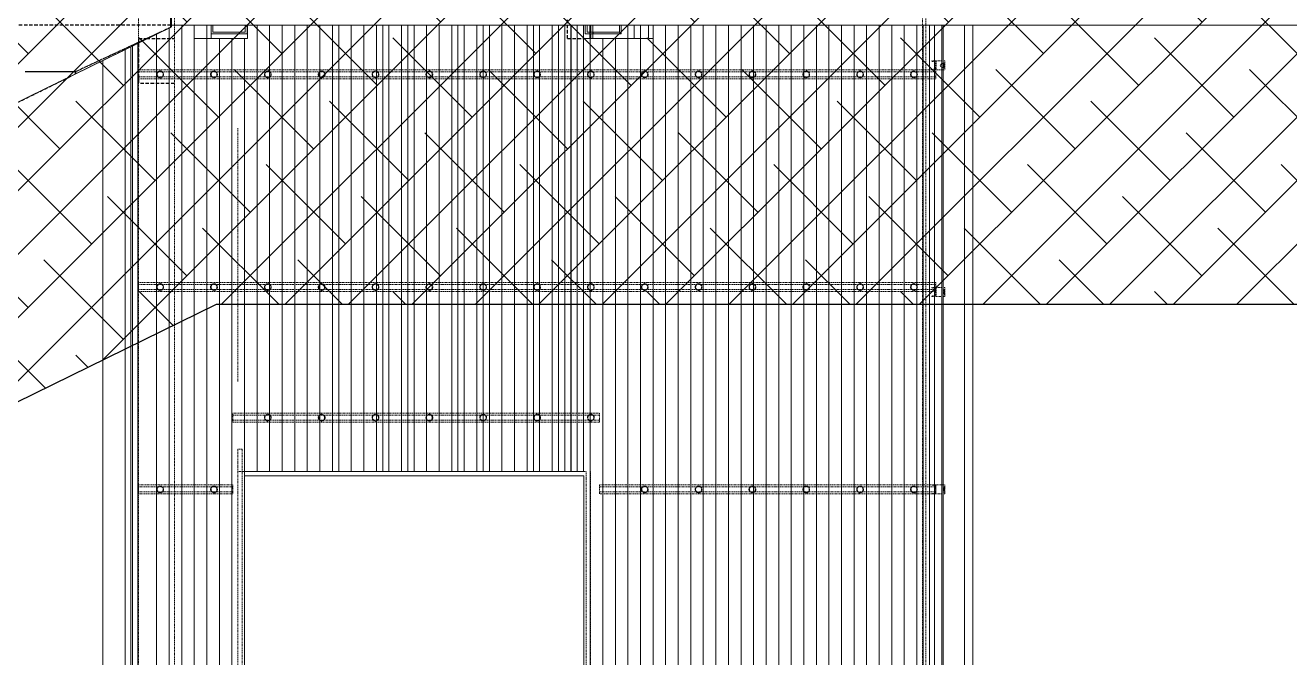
# Model space of a CAD drawing. Header units: millimetres. Extents: x 50357 to 985146, y 723188 to 1803594.
# Drawn here: x 873599 to 887690, y 811745 to 818792 of the extents above; entities that cross this region are included whole.
import ezdxf

# ---------------------------------------------------------------- set-up
doc = ezdxf.new("R2010")
doc.units = ezdxf.units.MM
doc.header["$LTSCALE"] = 3
doc.header["$MEASUREMENT"] = 0
for name, pattern in [('DASHED', [19.05, 12.7, -6.35]), ('DASHED2', [0.375, 0.25, -0.125]), ('HIDDEN', [0.375, 0.25, -0.125]), ('Member Hidden', [4.5, 2.5, -2])]:
    doc.linetypes.add(name, pattern=pattern)
doc.layers.add('-Excluded area line', color=7, linetype='DASHED2', lineweight=40)
doc.layers.add('Hatch (CARR)', color=8, linetype='Continuous', lineweight=35)
for name, color, linetype, lineweight, true_color in [('-Surrender Hatch in Pink', 7, 'Continuous', 40, 0xffc2c2), ('A-FLOR-PATT', 7, 'Continuous', 13, 0x6e6e6e), ('A-GENM', 7, 'Continuous', 13, 0x6e6e6e), ('A-MASS', 7, 'Continuous', 13, 0x6e6e6e), ('ADS060', 7, 'Continuous', 35, 0x6e6e6e), ('ADS280__', 7, 'Continuous', 13, 0x6e6e6e), ('ADS280_B', 7, 'Member Hidden', 13, 0x6e6e6e), ('ADS280_BSteel', 7, 'Continuous', 13, 0x6e6e6e), ('ADS280_C', 7, 'Continuous', 25, 0x6e6e6e), ('ADS280_CU', 7, 'HIDDEN', 13, 0x6e6e6e), ('ADS280_H', 7, 'Member Hidden', 13, 0x6e6e6e), ('ADS280_S', 7, 'Continuous', 13, 0x6e6e6e), ('I-WALL', 7, 'Continuous', 25, 0x6e6e6e)]:
    doc.layers.add(name, color=color, linetype=linetype, lineweight=lineweight, true_color=true_color)
doc.layers.add('00-TITLEBOX', color=7, linetype='Continuous')
pattern_1 = [(45, (937466.83, 812515.94), (-251.4472, 251.4472), []), (45, (937466.83, 812896.94), (-251.4472, 251.4472), [])]

# ---------------------------------------------------------------- blocks, each defined once
blk = doc.blocks.new('Aluminum Louvers FL - Aluminum Louvers FL-3941679-SEC A')
at = {"layer": 'A-GENM'}
for p, q in [((108566, 7033), (108566, 20147)), ((108636, 7033), (108636, 20147)), ((108788, 7034), (108788, 20147)), ((109025, 7034), (109025, 20147))]:
    blk.add_line(p, q, dxfattribs=at)
blk = doc.blocks.new('Aluminum Louvers FS - Aluminum Louvers FS-3956003-SEC A')
at = {"layer": 'A-GENM'}
for p, q in [((108693, 20147), (108693, 7033)), ((108774, 7034), (108774, 20147)), ((108788, 7034), (108788, 20147))]:
    blk.add_line(p, q, dxfattribs=at)
blk = doc.blocks.new('Aluminum Louvers FSS - Aluminum Louvers FSS-4001149-SEC A')
at = {"layer": 'A-GENM'}
for p, q in [((100023, 12430), (100023, 20046)), ((100163, 12430), (100163, 20115)), ((100303, 12430), (100303, 20147)), ((100443, 12430), (100443, 20147)), ((105506, 20147), (105506, 20000)), ((105556, 12430), (105556, 20147)), ((105696, 12430), (105696, 20147)), ((105836, 12430), (105836, 20147)), ((105976, 12430), (105976, 20147)), ((106116, 11550), (106116, 20147)), ((106256, 11550), (106256, 20147)), ((106396, 11550), (106396, 20147)), ((106536, 11550), (106536, 20147)), ((106676, 11550), (106676, 20147)), ((106816, 11550), (106816, 20147)), ((106956, 11550), (106956, 20147)), ((107096, 11550), (107096, 20147)), ((107236, 11550), (107236, 20147)), ((107376, 11550), (107376, 20147)), ((107516, 11550), (107516, 20147)), ((107656, 11550), (107656, 20147)), ((107796, 11550), (107796, 20147)), ((107936, 11550), (107936, 20147)), ((108076, 11550), (108076, 20147)), ((108216, 11550), (108216, 20147)), ((108356, 11550), (108356, 20147)), ((108496, 11550), (108496, 20147)), ((99674, 19876), (99674, 12430)), ((99738, 12430), (99738, 19906)), ((99756, 12430), (99756, 19915)), ((99813, 19944), (99813, 12430)), ((100450, 20000), (100447, 20000)), ((100454, 20000), (100451, 20000)), ((100461, 20000), (100457, 20000)), ((100469, 20000), (100464, 20000)), ((100477, 20000), (100473, 20000)), ((100486, 20000), (100481, 20000)), ((100494, 20000), (100489, 20000)), ((100502, 20000), (100497, 20000)), ((100507, 20000), (100504, 20000)), ((100513, 20000), (100509, 20000)), ((100515, 20000), (100513, 20000)), ((100518, 20000), (100515, 20000)), ((100524, 20000), (100518, 20000)), ((100531, 20000), (100524, 20000)), ((100539, 20000), (100531, 20000)), ((100583, 20000), (100539, 20000)), ((100583, 12430), (100583, 20000)), ((100588, 20000), (100585, 20000)), ((100594, 20000), (100590, 20000)), ((100601, 20000), (100596, 20000)), ((100608, 20000), (100603, 20000)), ((100617, 20000), (100612, 20000)), ((100625, 20000), (100620, 20000)), ((100653, 20000), (100629, 20000)), ((100723, 20000), (100653, 20000)), ((100723, 12430), (100723, 20000)), ((100793, 20000), (100723, 20000)), ((100863, 20000), (100793, 20000)), ((100863, 12430), (100863, 20000)), ((100933, 20000), (100863, 20000)), ((101003, 20000), (100933, 20000)), ((101003, 12430), (101003, 20000)), ((104786, 20000), (104786, 20000)), ((104856, 20000), (104786, 20000)), ((104856, 12430), (104856, 20000)), ((104926, 20000), (104856, 20000)), ((104996, 20000), (104926, 20000)), ((104996, 12430), (104996, 20000)), ((105066, 20000), (104996, 20000)), ((105136, 20000), (105066, 20000)), ((105136, 12430), (105136, 20000)), ((105206, 20000), (105136, 20000)), ((105241, 20000), (105206, 20000)), ((105276, 12430), (105276, 20000)), ((105346, 20000), (105302, 20000)), ((105347, 20000), (105346, 20000)), ((105357, 20000), (105354, 20000)), ((105364, 20000), (105361, 20000)), ((105372, 20000), (105369, 20000)), ((105381, 20000), (105378, 20000)), ((105390, 20000), (105387, 20000)), ((105399, 20000), (105396, 20000)), ((105406, 20000), (105404, 20000)), ((105412, 20000), (105410, 20000)), ((105416, 12430), (105416, 20000)), ((105421, 20000), (105417, 20000)), ((105427, 20000), (105422, 20000)), ((105434, 20000), (105429, 20000)), ((105441, 20000), (105436, 20000)), ((105449, 20000), (105444, 20000)), ((105458, 20000), (105453, 20000)), ((105467, 20000), (105462, 20000)), ((105474, 20000), (105469, 20000)), ((105480, 20000), (105476, 20000)), ((105486, 20000), (105482, 20000)), ((105487, 20000), (105486, 20000)), ((105490, 20000), (105487, 20000)), ((105496, 20000), (105492, 20000)), ((105502, 20000), (105498, 20000)), ((105506, 20000), (105505, 20000)), ((99424, 19753), (99424, 12430)), ((104786, 12430), (104786, 15125))]:
    blk.add_line(p, q, dxfattribs=at)
blk = doc.blocks.new('Aluminum Louvers_MF - Aluminum Louvers_MF-4018466-SEC A')
at = {"layer": 'A-GENM'}
for p, q in [((101038, 20147), (101038, 20000)), ((101143, 15175), (101143, 20147)), ((101283, 15175), (101283, 20147)), ((101423, 15175), (101423, 20147)), ((101563, 15175), (101563, 20147)), ((101703, 15175), (101703, 20147)), ((101703, 15175), (101703, 20147)), ((101843, 15175), (101843, 20147)), ((101983, 15175), (101983, 20147)), ((102053, 20147), (102053, 15175)), ((102193, 20147), (102193, 15175)), ((102333, 20147), (102333, 15175)), ((102473, 20147), (102473, 15175)), ((102543, 15175), (102543, 20147)), ((102543, 15175), (102543, 20147)), ((102613, 20147), (102613, 15175)), ((102753, 20147), (102753, 15175)), ((102822, 15175), (102822, 20147)), ((102823, 15175), (102823, 20147)), ((102892, 20147), (102892, 15175)), ((103032, 20147), (103032, 15175)), ((103172, 20147), (103172, 15175)), ((103312, 20147), (103312, 15175)), ((103382, 15175), (103382, 20147)), ((103382, 15175), (103382, 20147)), ((103452, 20147), (103452, 15175)), ((103592, 20147), (103592, 15175)), ((103662, 15175), (103662, 20147)), ((103662, 15175), (103662, 20147)), ((103732, 20147), (103732, 15175)), ((103872, 20147), (103872, 15175)), ((104012, 20147), (104012, 15175)), ((104152, 20147), (104152, 15175)), ((104222, 15175), (104222, 20147)), ((104222, 15175), (104222, 20147)), ((104292, 20147), (104292, 15175)), ((104432, 20147), (104432, 15175)), ((104502, 15175), (104502, 20147)), ((104502, 15175), (104502, 20147)), ((104572, 20147), (104572, 15175)), ((104641, 15175), (104641, 20147)), ((104642, 15175), (104642, 20147)), ((104711, 20147), (104711, 15175)), ((104782, 15175), (104782, 20147)), ((101038, 20000), (101003, 20000)), ((101073, 15175), (101003, 15175)), ((101143, 15175), (101073, 15175)), ((101213, 15175), (101143, 15175)), ((101283, 15175), (101213, 15175)), ((101353, 15175), (101283, 15175)), ((101423, 15175), (101353, 15175)), ((101493, 15175), (101423, 15175)), ((101563, 15175), (101493, 15175)), ((101633, 15175), (101563, 15175)), ((101703, 15175), (101633, 15175)), ((101773, 15175), (101703, 15175)), ((101843, 15175), (101773, 15175)), ((101913, 15175), (101843, 15175)), ((101983, 15175), (101913, 15175)), ((102053, 15175), (101984, 15175)), ((102123, 15175), (102053, 15175)), ((102193, 15175), (102123, 15175)), ((102123, 15175), (102123, 15175)), ((102263, 15175), (102193, 15175)), ((102333, 15175), (102263, 15175)), ((102263, 15175), (102263, 15175)), ((102403, 15175), (102333, 15175)), ((102473, 15175), (102403, 15175)), ((102403, 15175), (102403, 15175)), ((102543, 15175), (102473, 15175)), ((102613, 15175), (102543, 15175)), ((102683, 15175), (102613, 15175)), ((102753, 15175), (102683, 15175)), ((102683, 15175), (102683, 15175)), ((102822, 15175), (102753, 15175)), ((102892, 15175), (102823, 15175)), ((102962, 15175), (102892, 15175)), ((102963, 15175), (102962, 15175)), ((103032, 15175), (102963, 15175)), ((103102, 15175), (103032, 15175)), ((103103, 15175), (103102, 15175)), ((103172, 15175), (103103, 15175)), ((103242, 15175), (103172, 15175)), ((103243, 15175), (103242, 15175)), ((103312, 15175), (103243, 15175)), ((103382, 15175), (103312, 15175)), ((103452, 15175), (103382, 15175)), ((103522, 15175), (103452, 15175)), ((103592, 15175), (103522, 15175)), ((103522, 15175), (103522, 15175)), ((103662, 15175), (103592, 15175)), ((103732, 15175), (103662, 15175)), ((103802, 15175), (103732, 15175)), ((103872, 15175), (103802, 15175)), ((103802, 15175), (103802, 15175)), ((103942, 15175), (103872, 15175)), ((104012, 15175), (103942, 15175)), ((103942, 15175), (103942, 15175)), ((104082, 15175), (104012, 15175)), ((104152, 15175), (104082, 15175)), ((104082, 15175), (104082, 15175)), ((104222, 15175), (104152, 15175)), ((104292, 15175), (104222, 15175)), ((104362, 15175), (104292, 15175)), ((104432, 15175), (104362, 15175)), ((104362, 15175), (104362, 15175)), ((104502, 15175), (104432, 15175)), ((104572, 15175), (104502, 15175)), ((104641, 15175), (104572, 15175)), ((104711, 15175), (104641, 15175)), ((104781, 15175), (104711, 15175)), ((104782, 15175), (104781, 15175))]:
    blk.add_line(p, q, dxfattribs=at)
blk = doc.blocks.new('Aluminum Louvers_Deck - Aluminum Louvers_Deck-4024053-SEC A')
at = {"layer": 'A-GENM'}
for p, q in [((100583, 20000), (100583, 20147)), ((100631, 20000), (100631, 20050)), ((100447, 20000), (100443, 20000)), ((100451, 20000), (100450, 20000)), ((100457, 20000), (100454, 20000)), ((100464, 20000), (100461, 20000)), ((100473, 20000), (100469, 20000)), ((100481, 20000), (100477, 20000)), ((100489, 20000), (100486, 20000)), ((100497, 20000), (100494, 20000)), ((100504, 20000), (100502, 20000)), ((100509, 20000), (100507, 20000)), ((100515, 20000), (100513, 20000)), ((100518, 20000), (100515, 20000)), ((100524, 20000), (100518, 20000)), ((100531, 20000), (100524, 20000)), ((100583, 20000), (100531, 20000)), ((100590, 20000), (100588, 20000)), ((100596, 20000), (100594, 20000)), ((100603, 20000), (100601, 20000)), ((100612, 20000), (100608, 20000)), ((100620, 20000), (100617, 20000)), ((100629, 20000), (100625, 20000))]:
    blk.add_line(p, q, dxfattribs=at)
blk = doc.blocks.new('Aluminum Louvers_Deck 1 - Aluminum Louvers_Deck 1-4025702-SEC A')
at = {"layer": 'A-GENM'}
for p, q in [((105276, 20000), (105276, 20147)), ((105346, 20000), (105346, 20147)), ((105416, 20000), (105416, 20147)), ((105556, 20000), (105556, 20147)), ((105250, 20000), (105241, 20000)), ((105259, 20000), (105250, 20000)), ((105266, 20000), (105259, 20000)), ((105276, 20000), (105266, 20000)), ((105320, 20000), (105276, 20000)), ((105351, 20000), (105349, 20000)), ((105354, 20000), (105353, 20000)), ((105361, 20000), (105359, 20000)), ((105369, 20000), (105366, 20000)), ((105378, 20000), (105374, 20000)), ((105387, 20000), (105381, 20000)), ((105396, 20000), (105390, 20000)), ((105404, 20000), (105400, 20000)), ((105410, 20000), (105407, 20000)), ((105414, 20000), (105412, 20000)), ((105416, 20000), (105415, 20000)), ((105422, 20000), (105421, 20000)), ((105429, 20000), (105426, 20000)), ((105436, 20000), (105434, 20000)), ((105444, 20000), (105441, 20000)), ((105453, 20000), (105449, 20000)), ((105462, 20000), (105458, 20000)), ((105469, 20000), (105467, 20000)), ((105476, 20000), (105474, 20000)), ((105482, 20000), (105480, 20000)), ((105492, 20000), (105491, 20000)), ((105498, 20000), (105496, 20000)), ((105505, 20000), (105502, 20000)), ((105556, 20000), (105512, 20000))]:
    blk.add_line(p, q, dxfattribs=at)
blk = doc.blocks.new('Generic Models 15 - Generic Models 14-4457717-SEC A')
at = {"layer": 'A-GENM'}
for p, q in [((104781, 15225), (104786, 15225)), ((101003, 15125), (104786, 15125)), ((104781, 15175), (104786, 15175))]:
    blk.add_line(p, q, dxfattribs=at)
blk = doc.blocks.new('C-Channels - C100x50-4165515-SEC A')
at = {"layer": 'ADS280_B'}
for p, q in [((104786, 17258), (104781, 17258)), ((104786, 17202), (104781, 17202))]:
    blk.add_line(p, q, dxfattribs=at)
at = {"layer": 'ADS280_H'}
for p, q in [((104781, 17258), (99822, 17258)), ((104781, 17202), (99822, 17202)), ((108708, 17258), (104786, 17258)), ((108708, 17202), (104786, 17202))]:
    blk.add_line(p, q, dxfattribs=at)
blk = doc.blocks.new('C-Channels - C100x50-4110927-SEC A')
at = {"layer": 'ADS280_H'}
for p, q in [((108708, 7728), (104960, 7728)), ((108708, 7672), (104960, 7672))]:
    blk.add_line(p, q, dxfattribs=at)
blk = doc.blocks.new('C-Channels - C100x50-4110786-SEC A')
at = {"layer": 'ADS280_H'}
for p, q in [((99823, 7650), (99823, 7750)), ((99823, 7750), (100873, 7750)), ((100873, 7750), (100873, 7650)), ((100873, 7728), (99823, 7728)), ((100873, 7672), (99823, 7672)), ((100873, 7650), (99823, 7650))]:
    blk.add_line(p, q, dxfattribs=at)
blk = doc.blocks.new('C-Channels - C100x50-V54-SEC A')
at = {"layer": 'ADS280_B'}
for p, q in [((104786, 19628), (104781, 19628)), ((104786, 19572), (104781, 19572))]:
    blk.add_line(p, q, dxfattribs=at)
at = {"layer": 'ADS280_H'}
for p, q in [((104781, 19628), (99822, 19628)), ((108708, 19628), (104786, 19628)), ((104781, 19572), (99822, 19572)), ((108708, 19572), (104786, 19572))]:
    blk.add_line(p, q, dxfattribs=at)
blk = doc.blocks.new('Circular Hollow Sections - CHS Ø 76_1x5 THK-V92-SEC A')
at = {"layer": 'ADS280_H'}
for p, q in [((108806, 17205), (108806, 17198)), ((108806, 17152), (108806, 17145))]:
    blk.add_line(p, q, dxfattribs=at)
at = {"layer": 'ADS280_H', "flags": 128}
for points in [[(108801, 17203), (108804, 17204), (108806, 17205)], [(108806, 17145), (108804, 17146), (108801, 17147)]]:
    blk.add_lwpolyline(points, dxfattribs=at)
at = {"layer": 'ADS280_H'}
for centre, major_axis, start_param, end_param in [((108809, 17175), (0, 38), 0.726288, 1.570796), ((108813, 17175), (0, 38), 0.674299, 1.570796), ((108813, 17175), (0, 33), 0.802082, 1.570796), ((108809, 17175), (0, 38.1), 1.570796, 2.415305), ((108813, 17175), (0, 38), 1.570796, 2.467294), ((108813, 17175), (0, 33), 1.570796, 2.339511)]:
    blk.add_ellipse(centre, major_axis=major_axis, ratio=0.289534, start_param=start_param, end_param=end_param, dxfattribs=at)
blk = doc.blocks.new('Circular Hollow Sections - CHS Ø 76_1x5 THK-4866251-SEC A')
at = {"layer": 'ADS280_H'}
for p, q in [((108807, 10280), (108807, 10273)), ((108807, 10227), (108807, 10220))]:
    blk.add_line(p, q, dxfattribs=at)
at = {"layer": 'ADS280_H', "flags": 128}
for points in [[(108801, 10278), (108804, 10279), (108807, 10280)], [(108807, 10220), (108804, 10221), (108801, 10222)]]:
    blk.add_lwpolyline(points, dxfattribs=at)
at = {"layer": 'ADS280_H'}
for centre, major_axis, start_param, end_param in [((108809, 10250), (0, 38), 0.726819, 1.570796), ((108809, 10250), (0, 38.1), 1.570796, 2.414773), ((108813, 10250), (0, 38.1), 0.67379, 1.570796), ((108813, 10250), (0, 38), 1.570796, 2.467803), ((108813, 10250), (0, 33), 0.801424, 1.570796), ((108813, 10250), (0, 33.1), 1.570796, 2.340169)]:
    blk.add_ellipse(centre, major_axis=major_axis, ratio=0.289534, start_param=start_param, end_param=end_param, dxfattribs=at)
blk = doc.blocks.new('Circular Hollow Sections - CHS Ø 76_1x5 THK-4163943-SEC A')
at = {"layer": 'ADS280_H'}
for p, q in [((108801, 19728), (108801, 19721)), ((108801, 19679), (108801, 19672))]:
    blk.add_line(p, q, dxfattribs=at)
at = {"layer": 'ADS280_H', "flags": 128}
for points in [[(108757, 19700), (108760, 19708), (108769, 19716), (108783, 19722), (108801, 19728)], [(108801, 19672), (108783, 19678), (108769, 19684), (108760, 19692), (108757, 19700)]]:
    blk.add_lwpolyline(points, dxfattribs=at)
at = {"layer": 'ADS280_H'}
for major_axis, start_param, end_param in [((0, 38.1), 0.727352, 1.570796), ((0, 38), 1.570796, 2.414241), ((0, 33.1), 0.871791, 1.570796), ((0, 33), 1.570796, 2.269801)]:
    blk.add_ellipse((108808, 19700), major_axis=major_axis, ratio=0.289534, start_param=start_param, end_param=end_param, dxfattribs=at)
blk = doc.blocks.new('C-Channels - C100x50-4110915-SEC A')
at = {"layer": 'ADS280_B', "linetype": 'Continuous'}
for p, q in [((104781, 15825), (104786, 15825)), ((104786, 15725), (104781, 15725))]:
    blk.add_line(p, q, dxfattribs=at)
at = {"layer": 'ADS280_B'}
for p, q in [((104786, 15803), (104781, 15803)), ((104786, 15747), (104781, 15747))]:
    blk.add_line(p, q, dxfattribs=at)
at = {"layer": 'ADS280_H'}
for p, q in [((100873, 15725), (100873, 15825)), ((100873, 15825), (104781, 15825)), ((104781, 15803), (100873, 15803)), ((104786, 15825), (104960, 15825)), ((104960, 15803), (104786, 15803)), ((104960, 15825), (104960, 15725)), ((104781, 15747), (100873, 15747)), ((104781, 15725), (100873, 15725)), ((104960, 15747), (104786, 15747)), ((104960, 15725), (104786, 15725))]:
    blk.add_line(p, q, dxfattribs=at)
blk = doc.blocks.new('Circular Hollow Sections - CHS Ø 76_1x5 THK-V106-SEC A')
at = {"layer": 'ADS280_B', "linetype": 'Continuous'}
for p, q in [((100063, 15013), (100063, 15013)), ((100063, 14937), (100063, 14937))]:
    blk.add_line(p, q, dxfattribs=at)
at = {"layer": 'ADS280_H'}
for p, q in [((100063, 15013), (100063, 15013)), ((100063, 14937), (100063, 14937))]:
    blk.add_line(p, q, dxfattribs=at)
for radius, start, end in [(38.1, 90, 180), (38, 180, 0), (33, 90, 180), (33, 180, 0), (38, 0, 90), (33, 0, 90)]:
    blk.add_arc((100063, 14975), radius, start, end, dxfattribs=at)
blk = doc.blocks.new('Circular Hollow Sections - CHS Ø 76_1x5 THK-V107-SEC A')
at = {"layer": 'ADS280_B', "linetype": 'Continuous'}
for p, q in [((100663, 15013), (100663, 15013)), ((100663, 14937), (100663, 14937))]:
    blk.add_line(p, q, dxfattribs=at)
at = {"layer": 'ADS280_H'}
for p, q in [((100663, 15013), (100663, 15013)), ((100663, 14937), (100663, 14937))]:
    blk.add_line(p, q, dxfattribs=at)
for radius, start, end in [(38.1, 90, 180), (38, 180, 0), (33, 90, 180), (33, 180, 0), (38, 0, 90), (33, 0, 90)]:
    blk.add_arc((100663, 14975), radius, start, end, dxfattribs=at)
blk = doc.blocks.new('Circular Hollow Sections - CHS Ø 76_1x5 THK-V97-SEC A')
at = {"layer": 'ADS280_H'}
for p, q in [((101263, 10693), (101263, 10693)), ((101263, 10617), (101263, 10617))]:
    blk.add_line(p, q, dxfattribs=at)
for radius, start, end in [(38, 0, 180), (38, 180, 0), (33, 0, 180), (33, 180, 0)]:
    blk.add_arc((101263, 10655), radius, start, end, dxfattribs=at)
blk = doc.blocks.new('Circular Hollow Sections - CHS Ø 76_1x5 THK-V108-SEC A')
at = {"layer": 'ADS280_B', "linetype": 'Continuous'}
for p, q in [((101863, 15813), (101863, 15813)), ((101863, 15737), (101863, 15737))]:
    blk.add_line(p, q, dxfattribs=at)
at = {"layer": 'ADS280_H'}
for p, q in [((101863, 15813), (101863, 15813)), ((101863, 15737), (101863, 15737))]:
    blk.add_line(p, q, dxfattribs=at)
for radius, start, end in [(38, 0, 180), (33, 0, 180), (38, 180, 0), (33, 180, 0)]:
    blk.add_arc((101863, 15775), radius, start, end, dxfattribs=at)
blk = doc.blocks.new('Circular Hollow Sections - CHS Ø 76_1x5 THK-V109-SEC A')
at = {"layer": 'ADS280_H'}
for p, q in [((103063, 15813), (103063, 15813)), ((103063, 15737), (103063, 15737))]:
    blk.add_line(p, q, dxfattribs=at)
for radius, start, end in [(38, 0, 180), (33, 160.5034, 180), (33, 0, 159.8312), (38, 180, 0), (33, 180, 202.608), (33, 203.3875, 0)]:
    blk.add_arc((103063, 15775), radius, start, end, dxfattribs=at)
blk = doc.blocks.new('Circular Hollow Sections - CHS Ø 76_1x5 THK-V110-SEC A')
at = {"layer": 'ADS280_B', "linetype": 'Continuous'}
for p, q in [((104263, 15813), (104263, 15813)), ((104263, 15737), (104263, 15737))]:
    blk.add_line(p, q, dxfattribs=at)
at = {"layer": 'ADS280_H'}
for p, q in [((104263, 15813), (104263, 15813)), ((104263, 15737), (104263, 15737))]:
    blk.add_line(p, q, dxfattribs=at)
for radius, start, end in [(38, 0, 180), (33, 26.0746, 180), (33, 0, 25.4024), (38, 180, 0), (33, 180, 0)]:
    blk.add_arc((104263, 15775), radius, start, end, dxfattribs=at)
blk = doc.blocks.new('Circular Hollow Sections - CHS Ø 76_1x5 THK-V99-SEC A')
at = {"layer": 'ADS280_B', "linetype": 'Continuous'}
for p, q in [((107263, 10693), (107263, 10693)), ((107263, 10617), (107263, 10617))]:
    blk.add_line(p, q, dxfattribs=at)
at = {"layer": 'ADS280_H'}
for p, q in [((107263, 10693), (107263, 10693)), ((107263, 10617), (107263, 10617))]:
    blk.add_line(p, q, dxfattribs=at)
for radius, start, end in [(38, 0, 180), (38, 180, 0), (33, 0, 180), (33, 180, 0)]:
    blk.add_arc((107263, 10655), radius, start, end, dxfattribs=at)
blk = doc.blocks.new('Circular Hollow Sections - CHS Ø 76_1x5 THK-V111-SEC A')
at = {"layer": 'ADS280_B', "linetype": 'Continuous'}
for p, q in [((105463, 15013), (105463, 15013)), ((105463, 14937), (105463, 14937))]:
    blk.add_line(p, q, dxfattribs=at)
at = {"layer": 'ADS280_H'}
for p, q in [((105463, 15013), (105463, 15013)), ((105463, 14937), (105463, 14937))]:
    blk.add_line(p, q, dxfattribs=at)
for radius, start, end in [(38, 90, 180), (38, 180, 0), (33, 90, 180), (33, 180, 0), (38, 0, 90), (33, 0, 90)]:
    blk.add_arc((105463, 14975), radius, start, end, dxfattribs=at)
blk = doc.blocks.new('Circular Hollow Sections - CHS Ø 76_1x5 THK-V102-SEC A')
at = {"layer": 'ADS280_H'}
for p, q in [((106063, 12488), (106063, 12488)), ((106063, 12412), (106063, 12412))]:
    blk.add_line(p, q, dxfattribs=at)
for radius, start, end in [(38.1, 90, 180), (38, 180, 0), (33, 90, 180), (33, 180, 0), (38, 0, 90), (33, 0, 90)]:
    blk.add_arc((106063, 12450), radius, start, end, dxfattribs=at)
blk = doc.blocks.new('Circular Hollow Sections - CHS Ø 76_1x5 THK-V112-SEC A')
at = {"layer": 'ADS280_B', "linetype": 'Continuous'}
for p, q in [((107263, 15013), (107263, 15013)), ((107263, 14937), (107263, 14937))]:
    blk.add_line(p, q, dxfattribs=at)
at = {"layer": 'ADS280_H'}
for p, q in [((107263, 15013), (107263, 15013)), ((107263, 14937), (107263, 14937))]:
    blk.add_line(p, q, dxfattribs=at)
for radius, start, end in [(38, 90, 180), (38, 180, 0), (33, 90, 180), (33, 180, 0), (38, 0, 90), (33, 0, 90)]:
    blk.add_arc((107263, 14975), radius, start, end, dxfattribs=at)
blk = doc.blocks.new('Circular Hollow Sections - CHS Ø 76_1x5 THK-V113-SEC A')
at = {"layer": 'ADS280_B', "linetype": 'Continuous'}
for p, q in [((107863, 15013), (107863, 15013)), ((107863, 14937), (107863, 14937))]:
    blk.add_line(p, q, dxfattribs=at)
at = {"layer": 'ADS280_H'}
for p, q in [((107863, 15013), (107863, 15013)), ((107863, 14937), (107863, 14937))]:
    blk.add_line(p, q, dxfattribs=at)
for radius, start, end in [(38.1, 90, 180), (38, 180, 0), (33, 90, 180), (33, 180, 0), (38, 0, 90), (33, 0, 90)]:
    blk.add_arc((107863, 14975), radius, start, end, dxfattribs=at)
blk = doc.blocks.new('Circular Hollow Sections - CHS Ø 76_1x5 THK-V105-SEC A')
at = {"layer": 'ADS280_H'}
for p, q in [((108463, 12488), (108463, 12488)), ((108463, 12412), (108463, 12412))]:
    blk.add_line(p, q, dxfattribs=at)
for radius, start, end in [(38, 90, 180), (38, 180, 0), (33, 90, 180), (33, 180, 0), (38, 25.7358, 90), (33, 0, 90), (38, 0, 25.1519)]:
    blk.add_arc((108463, 12450), radius, start, end, dxfattribs=at)
blk = doc.blocks.new('Circular Hollow Sections - CHS Ø 76_1x5 THK-V93-SEC A')
at = {"layer": 'ADS280_B', "linetype": 'Continuous'}
for p, q in [((100063, 7738), (100063, 7738)), ((100063, 7662), (100063, 7662))]:
    blk.add_line(p, q, dxfattribs=at)
at = {"layer": 'ADS280_H'}
for p, q in [((100063, 7738), (100063, 7738)), ((100063, 7662), (100063, 7662))]:
    blk.add_line(p, q, dxfattribs=at)
for radius, start, end in [(38, 0, 180), (38, 180, 0), (33, 0, 180), (33, 180, 0)]:
    blk.add_arc((100063, 7700), radius, start, end, dxfattribs=at)
blk = doc.blocks.new('Circular Hollow Sections - CHS Ø 76_1x5 THK-4913414-SEC A')
at = {"layer": 'ADS280_B', "linetype": 'Continuous'}
for p, q in [((101263, 17268), (101263, 17268)), ((101263, 17192), (101263, 17192))]:
    blk.add_line(p, q, dxfattribs=at)
at = {"layer": 'ADS280_H'}
for p, q in [((101263, 17268), (101263, 17268)), ((101263, 17192), (101263, 17192))]:
    blk.add_line(p, q, dxfattribs=at)
for radius, start, end in [(38, 0, 180), (38, 180, 0), (33, 0, 180), (33, 180, 0)]:
    blk.add_arc((101263, 17230), radius, start, end, dxfattribs=at)
blk = doc.blocks.new('Circular Hollow Sections - CHS Ø 76_1x5 THK-V114-SEC A')
at = {"layer": 'ADS280_B', "linetype": 'Continuous'}
for p, q in [((101863, 17268), (101863, 17268)), ((101863, 17192), (101863, 17192))]:
    blk.add_line(p, q, dxfattribs=at)
at = {"layer": 'ADS280_H'}
for p, q in [((101863, 17268), (101863, 17268)), ((101863, 17192), (101863, 17192))]:
    blk.add_line(p, q, dxfattribs=at)
for radius, start, end in [(38, 0, 180), (38, 180, 0), (33, 0, 180), (33, 180, 0)]:
    blk.add_arc((101863, 17230), radius, start, end, dxfattribs=at)
blk = doc.blocks.new('Circular Hollow Sections - CHS Ø 76_1x5 THK-V115-SEC A')
at = {"layer": 'ADS280_B', "linetype": 'Continuous'}
for p, q in [((102463, 17268), (102463, 17268)), ((102463, 17192), (102463, 17192))]:
    blk.add_line(p, q, dxfattribs=at)
at = {"layer": 'ADS280_H'}
for p, q in [((102463, 17268), (102463, 17268)), ((102463, 17192), (102463, 17192))]:
    blk.add_line(p, q, dxfattribs=at)
for radius, start, end in [(38, 0, 180), (38, 180, 0), (33, 0, 180), (33, 180, 0)]:
    blk.add_arc((102463, 17230), radius, start, end, dxfattribs=at)
blk = doc.blocks.new('Circular Hollow Sections - CHS Ø 76_1x5 THK-V116-SEC A')
at = {"layer": 'ADS280_B', "linetype": 'Continuous'}
for p, q in [((103063, 17268), (103063, 17268)), ((103063, 17192), (103063, 17192))]:
    blk.add_line(p, q, dxfattribs=at)
at = {"layer": 'ADS280_H'}
for p, q in [((103063, 17268), (103063, 17268)), ((103063, 17192), (103063, 17192))]:
    blk.add_line(p, q, dxfattribs=at)
for radius, start, end in [(38, 0, 180), (38, 180, 0), (33, 160.5034, 180), (33, 180, 202.608), (33, 0, 159.8312), (33, 203.3875, 0)]:
    blk.add_arc((103063, 17230), radius, start, end, dxfattribs=at)
blk = doc.blocks.new('Circular Hollow Sections - CHS Ø 76_1x5 THK-V117-SEC A')
at = {"layer": 'ADS280_B', "linetype": 'Continuous'}
for p, q in [((104263, 17268), (104263, 17268)), ((104263, 17192), (104263, 17192))]:
    blk.add_line(p, q, dxfattribs=at)
at = {"layer": 'ADS280_H'}
for p, q in [((104263, 17268), (104263, 17268)), ((104263, 17192), (104263, 17192))]:
    blk.add_line(p, q, dxfattribs=at)
for radius, start, end in [(38, 0, 180), (38, 180, 0), (33, 26.0746, 180), (33, 180, 0), (33, 0, 25.4024)]:
    blk.add_arc((104263, 17230), radius, start, end, dxfattribs=at)
blk = doc.blocks.new('Circular Hollow Sections - CHS Ø 76_1x5 THK-V94-SEC A')
at = {"layer": 'ADS280_H'}
for p, q in [((100663, 7738), (100663, 7738)), ((100663, 7662), (100663, 7662))]:
    blk.add_line(p, q, dxfattribs=at)
for radius, start, end in [(38, 0, 180), (38, 180, 0), (33, 0, 180), (33, 180, 0)]:
    blk.add_arc((100663, 7700), radius, start, end, dxfattribs=at)
blk = doc.blocks.new('Circular Hollow Sections - CHS Ø 76_1x5 THK-V95-SEC A')
at = {"layer": 'ADS280_H'}
for p, q in [((108463, 7738), (108463, 7738)), ((108463, 7662), (108463, 7662))]:
    blk.add_line(p, q, dxfattribs=at)
for radius, start, end in [(38, 25.7358, 180), (38, 180, 0), (33, 0, 180), (33, 180, 0), (38, 0, 25.1519)]:
    blk.add_arc((108463, 7700), radius, start, end, dxfattribs=at)
blk = doc.blocks.new('Circular Hollow Sections - CHS Ø 76_1x5 THK-V118-SEC A')
at = {"layer": 'ADS280_H'}
for p, q in [((101263, 19638), (101263, 19638)), ((101263, 19562), (101263, 19562))]:
    blk.add_line(p, q, dxfattribs=at)
for radius, start, end in [(38, 0, 180), (38, 180, 0), (33, 0, 180), (33, 180, 0)]:
    blk.add_arc((101263, 19600), radius, start, end, dxfattribs=at)
blk = doc.blocks.new('Circular Hollow Sections - CHS Ø 76_1x5 THK-V119-SEC A')
at = {"layer": 'ADS280_B', "linetype": 'Continuous'}
for p, q in [((101863, 19638), (101863, 19638)), ((101863, 19562), (101863, 19562))]:
    blk.add_line(p, q, dxfattribs=at)
at = {"layer": 'ADS280_H'}
for p, q in [((101863, 19638), (101863, 19638)), ((101863, 19562), (101863, 19562))]:
    blk.add_line(p, q, dxfattribs=at)
for radius, start, end in [(38, 0, 180), (38, 180, 0), (33, 0, 180), (33, 180, 0)]:
    blk.add_arc((101863, 19600), radius, start, end, dxfattribs=at)
blk = doc.blocks.new('Circular Hollow Sections - CHS Ø 76_1x5 THK-V120-SEC A')
at = {"layer": 'ADS280_H'}
for p, q in [((103063, 19638), (103063, 19638)), ((103063, 19562), (103063, 19562))]:
    blk.add_line(p, q, dxfattribs=at)
for radius, start, end in [(38, 0, 180), (38, 180, 0), (33, 160.5034, 180), (33, 180, 202.608), (33, 0, 159.8312), (33, 203.3875, 0)]:
    blk.add_arc((103063, 19600), radius, start, end, dxfattribs=at)
blk = doc.blocks.new('Circular Hollow Sections - CHS Ø 76_1x5 THK-V121-SEC A')
at = {"layer": 'ADS280_B', "linetype": 'Continuous'}
for p, q in [((104263, 19638), (104263, 19638)), ((104263, 19562), (104263, 19562))]:
    blk.add_line(p, q, dxfattribs=at)
at = {"layer": 'ADS280_H'}
for p, q in [((104263, 19638), (104263, 19638)), ((104263, 19562), (104263, 19562))]:
    blk.add_line(p, q, dxfattribs=at)
for radius, start, end in [(38, 0, 180), (38, 180, 0), (33, 26.0746, 180), (33, 180, 0), (33, 0, 25.4024)]:
    blk.add_arc((104263, 19600), radius, start, end, dxfattribs=at)

msp = doc.modelspace()

# ---------------------------------------------------------------- hatches: boundary and pattern name
at = {"layer": 'A-FLOR-PATT'}
h = msp.add_hatch(dxfattribs=at)
h.set_pattern_fill('FP_1', color=256, style=0, pattern_type=2)
h.set_pattern_definition(pattern_1)
h.paths.add_polyline_path([(857808.4552, 810243.4457), (875223.4483, 818769.936), (875220.4483, 818771.4671), (857808.4552, 810246.4457)], flags=0)
h = msp.add_hatch(dxfattribs=at)
h.set_pattern_fill('FP_4', color=256, style=0, pattern_type=2)
h.set_pattern_definition([(45, (937466.83, 812515.94), (-449.013, 449.013), []), (45, (937625.6, 812515.94), (0, 898.0256), []), (45, (937308.1, 812515.94), (0, 898.0256), [])])
h.paths.add_polyline_path([(895265.3282, 818791.936), (896115.1648, 818791.936), (896115.1648, 818794.936), (875223.4483, 818794.936), (875223.4483, 818791.936), (894415.4916, 818791.936)], flags=0)
at = {"layer": 'ADS060', "lineweight": 13}
h = msp.add_hatch(dxfattribs=at)
h.set_pattern_fill('FP_1', color=256, style=0, pattern_type=2)
h.set_pattern_definition(pattern_1)
h.paths.add_polyline_path([(875220.4483, 818771.4671), (875223.4483, 818772.936), (875223.4483, 819444.936), (875220.4483, 819444.936), (875220.4483, 818848.9839)], flags=0)
at = {"layer": 'Hatch (CARR)'}
h = msp.add_hatch(dxfattribs=at)
h.set_pattern_fill('ANSI38', color=256, scale=4000)
edge = h.paths.add_edge_path()
edge.add_arc((901797.5377, 767882.7787), 65692.9869, 89.447631451, 111.454694143)
edge.add_line((877769.3162, 829023.7069), (843903.652, 829356.155))
edge.add_line((843903.652, 829356.155), (843838.7661, 822738.7897))
edge.add_line((843838.7661, 822738.7897), (855789.2784, 822621.4755))
edge.add_line((855789.2784, 822621.4755), (861630.5158, 818523.1211))
edge.add_line((861630.5158, 818523.1211), (861630.4904, 817844.936))
edge.add_line((861630.4904, 817844.936), (860370.6117, 817844.936))
edge.add_line((860370.6117, 817844.936), (856170.6117, 815594.936))
edge.add_line((856170.6117, 815594.936), (854950.6117, 815594.936))
edge.add_line((854950.6117, 815594.936), (854390.6117, 815294.936))
edge.add_line((854390.6117, 815294.936), (844469.3201, 815294.936))
edge.add_line((844469.3201, 815294.936), (844469.3201, 810194.936))
edge.add_line((844469.3201, 810194.936), (868430.8636, 810194.936))
edge.add_line((868430.8636, 810194.936), (868430.8636, 812102.6672))
edge.add_line((868430.8636, 812102.6672), (875730.6511, 815683.6405))
edge.add_line((875730.6511, 815683.6405), (902430.851, 815683.6405))
edge.add_line((902430.851, 815683.6405), (902430.851, 833572.7128))

# ---------------------------------------------------------------- linework, layer by layer
at = {"layer": '-Excluded area line', "const_width": 0.5}
msp.add_lwpolyline([(868430.8636, 812102.6672), (875730.6511, 815683.6405)], dxfattribs=at)
at = {"layer": '-Surrender Hatch in Pink', "const_width": 0.5}
msp.add_lwpolyline([(843838.7661, 822738.7897), (855789.2784, 822621.4755), (861630.5158, 818523.1211), (861630.5158, 817844.936), (860370.6117, 817844.936), (856170.6117, 815594.936), (854950.6117, 815594.936), (854390.6117, 815294.936), (844469.3201, 815294.936), (844469.3201, 810194.936), (868430.8636, 810194.936), (868430.8636, 812102.6672), (875730.6511, 815683.6405), (893795.4552, 815683.6405), (893795.4551, 803340.6069), (873870.0782, 803340.6069), (873245.0782, 805057.7803), (871995.0782, 801623.4335), (871370.0782, 803340.6069), (843838.7661, 803340.6069), (843838.7661, 837401.5296)], dxfattribs=at)
at = {"layer": '00-TITLEBOX'}
msp.add_lwpolyline([(902430.851, 833572.7128, 0.0963201508), (877769.3162, 829023.7069), (843903.652, 829356.155), (843838.7661, 822738.7897), (855789.2784, 822621.4755), (861630.5158, 818523.1211), (861630.4904, 817844.936), (860370.6117, 817844.936), (856170.6117, 815594.936), (854950.6117, 815594.936), (854390.6117, 815294.936), (844469.3201, 815294.936), (844469.3201, 810194.936), (868430.8636, 810194.936), (868430.8636, 812102.6672), (875730.6511, 815683.6405), (902430.851, 815683.6405)], format="xyb", close=True, dxfattribs=at)
at = {"layer": 'A-MASS'}
msp.add_line((884159.3076, 818791.936), (884159.3076, 805678.9364), dxfattribs=at)
at = {"layer": 'ADS280__'}
for p, q in [((879890.4755, 818791.936), (879890.4755, 818714.936)), ((879890.4755, 818694.936), (879890.4755, 818644.936)), ((879924.4286, 818791.936), (879924.4286, 818714.936)), ((879924.4286, 818694.936), (879924.4286, 818644.936)), ((879820.831, 818644.936), (879825.7143, 818644.936)), ((874548.343, 818439.3449), (867480.8658, 814978.4495)), ((874159.833, 818252.236), (874159.8246, 818276.436)), ((874107.5109, 818226.6212), (871968.5407, 817179.636))]:
    msp.add_line(p, q, dxfattribs=at)
at = {"layer": 'ADS280_BSteel'}
for p, q in [((875670.4552, 818791.936), (875670.4552, 818694.936)), ((875670.4552, 818694.936), (876070.4552, 818694.936)), ((875690.4552, 818714.936), (875690.4552, 818791.936)), ((876050.4552, 818714.936), (875690.4552, 818714.936)), ((876050.4552, 818791.936), (876050.4552, 818714.936)), ((876070.4552, 818694.936), (876070.4552, 818791.936)), ((879840.4552, 818791.936), (879840.4552, 818694.936)), ((879840.4552, 818694.936), (880240.4552, 818694.936)), ((879860.4552, 818714.936), (879860.4552, 818791.936)), ((880220.4552, 818714.936), (879860.4552, 818714.936)), ((880220.4552, 818791.936), (880220.4552, 818714.936)), ((880240.4552, 818694.936), (880240.4552, 818791.936)), ((879820.831, 818294.936), (879825.7637, 818294.936)), ((879825.7779, 818194.936), (879820.831, 818194.936)), ((879820.831, 815924.936), (879825.7143, 815924.936)), ((879825.7143, 815824.936), (879820.831, 815824.936))]:
    msp.add_line(p, q, dxfattribs=at)
at = {"layer": 'ADS280_C'}
for p, q in [((879899.4286, 818791.936), (879899.4286, 818714.936)), ((879899.4286, 818694.936), (879899.4286, 818644.936))]:
    msp.add_line(p, q, dxfattribs=at)
at = {"layer": 'ADS280_CU', "linetype": 'Member Hidden'}
for p, q in [((874862.2897, 805394.9378), (874862.2897, 825444.936)), ((875262.6198, 825444.936), (875262.6198, 805228.6784)), ((883599.4285, 810094.936), (883599.2733, 823274.936)), ((883636.7824, 823274.936), (883636.9334, 810094.936)), ((874161.3783, 818276.436), (875192.7833, 818757.9822)), ((875197.8584, 818760.3517), (875223.433, 818772.2921)), ((875221.4395, 818770.936), (875220.433, 818770.936)), ((875220.4413, 818770.936), (875220.4413, 818771.4669)), ((879899.4286, 818714.8863), (879899.4286, 818694.9856)), ((874159.9699, 818276.436), (874161.3783, 818276.436)), ((875967.293, 817644.936), (875967.293, 814819.936)), ((876017.2976, 814069.936), (875967.293, 814069.936)), ((875967.2976, 813819.9856), (875967.2976, 814069.936)), ((876017.2976, 814069.936), (876017.2976, 811309.936)), ((875967.2976, 805294.936), (875967.2976, 813819.936)), ((879849.4286, 811309.936), (879849.4286, 813819.936)), ((879899.4286, 813819.936), (879899.4286, 810194.936))]:
    msp.add_line(p, q, dxfattribs=at)
at = {"layer": 'ADS280_H', "linetype": 'DASHED', "lineweight": 25}
for p, q in [((879640.4755, 818644.936), (879640.4755, 819344.891)), ((875223.433, 818791.936), (871968.5823, 818791.936)), ((874159.8246, 818276.436), (875221.1854, 818771.8868)), ((875223.4413, 818772.936), (875220.4859, 818771.4891)), ((875223.433, 818772.936), (875223.4413, 818772.936)), ((875223.4413, 818772.936), (875223.4483, 818772.936)), ((879890.4755, 818714.8863), (879890.4755, 818694.9856)), ((879924.4286, 818714.8863), (879924.4286, 818694.9856)), ((874862.2897, 818644.936), (874862.2897, 818144.936)), ((874862.2897, 818644.936), (874949.1125, 818644.936)), ((874949.3471, 818644.936), (874950.5367, 818644.936)), ((874950.7712, 818644.936), (875262.6198, 818644.936)), ((879640.4755, 818644.936), (879820.7814, 818644.936)), ((874159.8246, 818273.436), (874159.8246, 818274.3006)), ((874159.8252, 818272.5713), (874159.8246, 818273.436)), ((874159.8246, 818273.436), (874159.833, 818249.236)), ((874159.8261, 818274.3006), (874159.8413, 818252.236)), ((874159.8413, 818249.236), (874159.8282, 818268.3007)), ((874159.833, 818252.236), (874159.833, 818249.236)), ((874159.8413, 818252.236), (874159.8413, 818249.236)), ((871968.5407, 817176.636), (874107.5109, 818223.6212)), ((875262.6198, 818144.936), (874862.2897, 818144.936))]:
    msp.add_line(p, q, dxfattribs=at)
at = {"layer": 'ADS280_H'}
for p, q in [((883845.9155, 818394.936), (883701.2656, 818394.936)), ((883706.0514, 818389.936), (883744.3381, 818383.6006)), ((883749.124, 818294.936), (883749.124, 818394.936)), ((883845.9155, 818394.936), (883845.9155, 818294.936)), ((874861.841, 818194.936), (874861.841, 818294.936)), ((874861.841, 818294.936), (879820.7814, 818294.936)), ((879825.8133, 818294.936), (883747.841, 818294.936)), ((883744.3381, 818306.2713), (883706.0514, 818299.936)), ((883744.3381, 818383.6006), (883744.3381, 818306.2713)), ((883747.841, 818294.936), (883747.841, 818194.936)), ((883747.8906, 818294.936), (883845.9155, 818294.936)), ((879820.7814, 818194.936), (874861.841, 818194.936)), ((883747.841, 818194.936), (879825.8275, 818194.936)), ((874861.841, 815824.936), (874861.841, 815924.936)), ((874861.841, 815924.936), (879820.7814, 815924.936)), ((879825.7639, 815924.936), (883747.841, 815924.936)), ((883845.9155, 815869.936), (883701.2561, 815869.936)), ((883706.042, 815864.936), (883744.3287, 815858.6006)), ((883744.3287, 815858.6006), (883744.3287, 815781.2713)), ((883747.841, 815924.936), (883747.841, 815824.936)), ((883749.1145, 815769.936), (883749.1145, 815869.936)), ((883845.9155, 815869.936), (883845.9155, 815769.936)), ((879820.7814, 815824.936), (874861.841, 815824.936)), ((883747.841, 815824.936), (879825.7639, 815824.936)), ((883701.2561, 815769.936), (883845.9155, 815769.936)), ((883744.3287, 815781.2713), (883706.042, 815774.936)), ((875967.293, 814069.936), (875967.2976, 814069.936)), ((875967.2976, 814069.936), (875967.2976, 813819.936)), ((876042.8784, 813819.936), (875967.2976, 813819.936)), ((877023.5425, 813819.936), (877022.6727, 813819.936)), ((877162.3445, 813819.936), (877162.2861, 813819.936)), ((877302.3414, 813819.936), (877302.283, 813819.936)), ((877442.3384, 813819.936), (877442.2799, 813819.936)), ((877722.1294, 813819.936), (877722.071, 813819.936)), ((878001.9304, 813819.936), (878001.872, 813819.936)), ((878141.9273, 813819.936), (878141.8689, 813819.936)), ((878281.9242, 813819.936), (878281.8658, 813819.936)), ((878561.7153, 813819.936), (878561.6569, 813819.936)), ((878841.5164, 813819.936), (878841.458, 813819.936)), ((878981.5133, 813819.936), (878981.4549, 813819.936)), ((879121.5102, 813819.936), (879121.4518, 813819.936)), ((879401.3012, 813819.936), (879401.2428, 813819.936)), ((879849.4286, 813819.936), (879825.7639, 813819.936)), ((879999.6718, 813569.936), (879999.6718, 813669.936)), ((879999.6718, 813669.936), (883845.9155, 813669.936)), ((883744.1963, 813658.6006), (883714.5056, 813664.936)), ((883744.1963, 813581.2713), (883744.1963, 813658.6006)), ((883747.9076, 813569.936), (883747.9076, 813669.936)), ((883747.9076, 813669.936), (883747.9076, 813569.936)), ((883845.9155, 813669.936), (883845.9155, 813649.6858)), ((883845.9155, 813649.3379), (883845.9155, 813642.9499)), ((883845.9155, 813642.5105), (883845.9155, 813597.3626)), ((883845.9155, 813596.9219), (883845.9155, 813590.5345)), ((883845.9155, 813569.936), (879999.6718, 813569.936)), ((883714.5056, 813574.936), (883744.1963, 813581.2713)), ((883845.9155, 813590.1861), (883845.9155, 813569.936))]:
    msp.add_line(p, q, dxfattribs=at)
at = {"layer": 'ADS280_H', "flags": 128}
for points in [[(883714.5056, 813664.936), (883711.8813, 813666.4004), (883710.7943, 813669.936)], [(883710.7943, 813569.936), (883711.8813, 813573.4715), (883714.5056, 813574.936)]]:
    msp.add_lwpolyline(points, dxfattribs=at)
at = {"layer": 'ADS280_H'}
for centre, start_param, end_param in [((883706.0514, 818394.936), 1.5707963268, 3.1415926536), ((883706.0514, 818294.936), 0, 1.5707963268), ((883706.042, 815869.936), 1.5707963268, 3.1415926536), ((883706.042, 815769.936), 0, 1.5707963268)]:
    msp.add_ellipse(centre, major_axis=(0, 5), ratio=0.9571676709, start_param=start_param, end_param=end_param, dxfattribs=at)
at = {"layer": 'ADS280_S'}
for p, q in [((875223.4483, 818791.936), (902430.851, 818791.936)), ((875223.4483, 818769.936), (875223.4483, 818772.936))]:
    msp.add_line(p, q, dxfattribs=at)
at = {"layer": 'ADS280_S', "flags": 128}
for points in [[(875220.4483, 818771.4671), (857808.4552, 810246.4457)], [(857808.4552, 810243.4457), (875223.4483, 818769.936)]]:
    msp.add_lwpolyline(points, dxfattribs=at)
at = {"layer": 'I-WALL', "lineweight": 35}
for p, q in [((875220.4483, 819444.936), (875220.4483, 818771.4671)), ((875223.4483, 818772.936), (875223.4483, 819444.936))]:
    msp.add_line(p, q, dxfattribs=at)
at = {"layer": 'I-WALL'}
for p, q in [((875223.4413, 818770.936), (875221.4891, 818770.936)), ((873599.4055, 818276.436), (874159.9203, 818276.436))]:
    msp.add_line(p, q, dxfattribs=at)

# ---------------------------------------------------------------- block references
at = {"layer": 'A-GENM'}
for name in ['Aluminum Louvers FSS - Aluminum Louvers FSS-4001149-SEC A', 'Aluminum Louvers FL - Aluminum Louvers FL-3941679-SEC A', 'Aluminum Louvers FS - Aluminum Louvers FS-3956003-SEC A', 'Aluminum Louvers_Deck - Aluminum Louvers_Deck-4024053-SEC A', 'Aluminum Louvers_MF - Aluminum Louvers_MF-4018466-SEC A', 'Aluminum Louvers_Deck 1 - Aluminum Louvers_Deck 1-4025702-SEC A', 'Generic Models 15 - Generic Models 14-4457717-SEC A']:
    msp.add_blockref(name, (775039.4296, 798644.936), dxfattribs=at)
at = {"layer": 'ADS280_BSteel', "linetype": 'Member Hidden'}
for name, p in [('C-Channels - C100x50-V54-SEC A', (775039.4296, 798644.936)), ('Circular Hollow Sections - CHS Ø 76_1x5 THK-V93-SEC A', (775039.4296, 810544.936)), ('Circular Hollow Sections - CHS Ø 76_1x5 THK-V93-SEC A', (775639.4296, 810544.936)), ('Circular Hollow Sections - CHS Ø 76_1x5 THK-V118-SEC A', (775039.4296, 798644.936)), ('Circular Hollow Sections - CHS Ø 76_1x5 THK-V119-SEC A', (775039.4296, 798644.936)), ('Circular Hollow Sections - CHS Ø 76_1x5 THK-V119-SEC A', (775639.4296, 798644.936)), ('Circular Hollow Sections - CHS Ø 76_1x5 THK-V120-SEC A', (775039.4296, 798644.936)), ('Circular Hollow Sections - CHS Ø 76_1x5 THK-V119-SEC A', (776839.4296, 798644.936)), ('Circular Hollow Sections - CHS Ø 76_1x5 THK-V121-SEC A', (775039.4296, 798644.936)), ('Circular Hollow Sections - CHS Ø 76_1x5 THK-V93-SEC A', (779839.4296, 810544.936)), ('Circular Hollow Sections - CHS Ø 76_1x5 THK-V93-SEC A', (780439.4296, 810544.936)), ('Circular Hollow Sections - CHS Ø 76_1x5 THK-V94-SEC A', (780439.4296, 810544.936)), ('Circular Hollow Sections - CHS Ø 76_1x5 THK-V94-SEC A', (781039.4296, 810544.936)), ('Circular Hollow Sections - CHS Ø 76_1x5 THK-V93-SEC A', (782239.4296, 810544.936)), ('Circular Hollow Sections - CHS Ø 76_1x5 THK-V93-SEC A', (782839.4296, 810544.936)), ('Circular Hollow Sections - CHS Ø 76_1x5 THK-V95-SEC A', (775039.4296, 810544.936)), ('Circular Hollow Sections - CHS Ø 76_1x5 THK-4163943-SEC A', (775039.4296, 798644.936)), ('C-Channels - C100x50-4165515-SEC A', (775039.4296, 798644.936)), ('Circular Hollow Sections - CHS Ø 76_1x5 THK-V93-SEC A', (775039.4296, 808174.936)), ('Circular Hollow Sections - CHS Ø 76_1x5 THK-V93-SEC A', (775639.4296, 808174.936)), ('Circular Hollow Sections - CHS Ø 76_1x5 THK-4913414-SEC A', (775039.4296, 798644.936)), ('Circular Hollow Sections - CHS Ø 76_1x5 THK-V114-SEC A', (775039.4296, 798644.936)), ('Circular Hollow Sections - CHS Ø 76_1x5 THK-V115-SEC A', (775039.4296, 798644.936)), ('Circular Hollow Sections - CHS Ø 76_1x5 THK-V116-SEC A', (775039.4296, 798644.936)), ('Circular Hollow Sections - CHS Ø 76_1x5 THK-V114-SEC A', (776839.4296, 798644.936)), ('Circular Hollow Sections - CHS Ø 76_1x5 THK-V117-SEC A', (775039.4296, 798644.936)), ('Circular Hollow Sections - CHS Ø 76_1x5 THK-V93-SEC A', (779839.4296, 808174.936)), ('Circular Hollow Sections - CHS Ø 76_1x5 THK-V93-SEC A', (780439.4296, 808174.936)), ('Circular Hollow Sections - CHS Ø 76_1x5 THK-V94-SEC A', (780439.4296, 808174.936)), ('Circular Hollow Sections - CHS Ø 76_1x5 THK-V94-SEC A', (781039.4296, 808174.936)), ('Circular Hollow Sections - CHS Ø 76_1x5 THK-V93-SEC A', (782239.4296, 808174.936)), ('Circular Hollow Sections - CHS Ø 76_1x5 THK-V93-SEC A', (782839.4296, 808174.936)), ('Circular Hollow Sections - CHS Ø 76_1x5 THK-V95-SEC A', (775039.4296, 808174.936)), ('Circular Hollow Sections - CHS Ø 76_1x5 THK-V92-SEC A', (775039.4296, 798644.936)), ('C-Channels - C100x50-4110915-SEC A', (775039.4296, 798644.936)), ('Circular Hollow Sections - CHS Ø 76_1x5 THK-V97-SEC A', (775039.4296, 803764.936)), ('Circular Hollow Sections - CHS Ø 76_1x5 THK-V108-SEC A', (775039.4296, 798644.936)), ('Circular Hollow Sections - CHS Ø 76_1x5 THK-V108-SEC A', (775639.4296, 798644.936)), ('Circular Hollow Sections - CHS Ø 76_1x5 THK-V109-SEC A', (775039.4296, 798644.936)), ('Circular Hollow Sections - CHS Ø 76_1x5 THK-V108-SEC A', (776839.4296, 798644.936)), ('Circular Hollow Sections - CHS Ø 76_1x5 THK-V110-SEC A', (775039.4296, 798644.936)), ('Circular Hollow Sections - CHS Ø 76_1x5 THK-V99-SEC A', (772639.4296, 803764.936)), ('C-Channels - C100x50-4110786-SEC A', (775039.4296, 805919.936)), ('Circular Hollow Sections - CHS Ø 76_1x5 THK-V106-SEC A', (775039.4296, 798644.936)), ('Circular Hollow Sections - CHS Ø 76_1x5 THK-V107-SEC A', (775039.4296, 798644.936)), ('C-Channels - C100x50-4110927-SEC A', (775039.4296, 805919.936)), ('Circular Hollow Sections - CHS Ø 76_1x5 THK-V111-SEC A', (775039.4296, 798644.936)), ('Circular Hollow Sections - CHS Ø 76_1x5 THK-V102-SEC A', (775039.4296, 801169.936)), ('Circular Hollow Sections - CHS Ø 76_1x5 THK-V102-SEC A', (775639.4296, 801169.936)), ('Circular Hollow Sections - CHS Ø 76_1x5 THK-V112-SEC A', (775039.4296, 798644.936)), ('Circular Hollow Sections - CHS Ø 76_1x5 THK-V113-SEC A', (775039.4296, 798644.936)), ('Circular Hollow Sections - CHS Ø 76_1x5 THK-V105-SEC A', (775039.4296, 801169.936)), ('Circular Hollow Sections - CHS Ø 76_1x5 THK-4866251-SEC A', (775039.4296, 803369.936))]:
    msp.add_blockref(name, p, dxfattribs=at)

doc.saveas('drawing.dxf')
